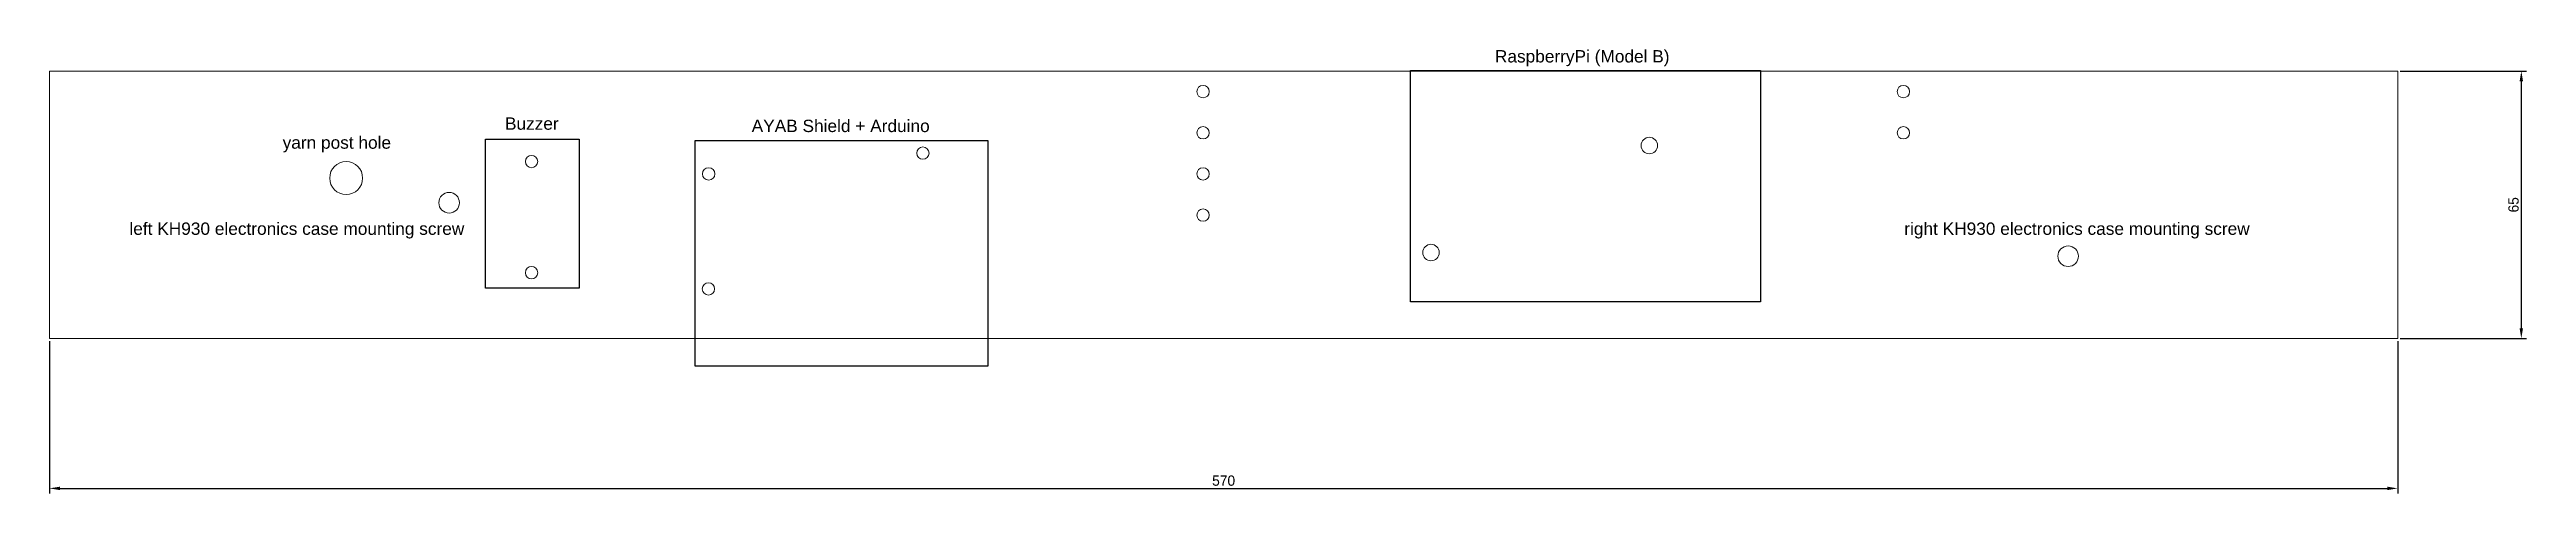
# Model space of a CAD drawing. Header units: millimetres. Extents: x 0 to 601, y -38 to 70.
import ezdxf
from ezdxf.enums import TextEntityAlignment as Align

# ---------------------------------------------------------------- set-up
doc = ezdxf.new("R2010")
doc.units = ezdxf.units.MM
doc.layers.get('0').update_dxf_attribs({"color": 178, "lineweight": 0, "true_color": 0x000000})
doc.layers.get('Defpoints').update_dxf_attribs({"true_color": 0xffffff})
doc.layers.add('description', color=178, linetype='Continuous', lineweight=25, true_color=0x000000)
doc.styles.add('QCADDimTextStyle', font='txt')
doc.styles.add('textstyle15', font='')
doc.styles.add('textstyle16', font='')
doc.styles.add('textstyle17', font='')
doc.styles.add('textstyle18', font='')
doc.styles.add('textstyle19', font='')
doc.styles.add('textstyle20', font='')
doc.styles.get('textstyle15').set_extended_font_data('Arial')
doc.styles.get('textstyle16').set_extended_font_data('Arial')
doc.styles.get('textstyle17').set_extended_font_data('Arial')
doc.styles.get('textstyle18').set_extended_font_data('Arial')
doc.styles.get('textstyle19').set_extended_font_data('Arial')
doc.styles.get('textstyle20').set_extended_font_data('Arial')
doc.dimstyles.new('QCADDimStyle', dxfattribs={"dimtxt": 2.5, "dimasz": 2.5, "dimexe": 1.25, "dimexo": 0.625, "dimtad": 1, "dimtoh": 1, "dimdec": 4, "dimzin": 0, "dimdsep": 46, "dimtxsty": 'QCADDimTextStyle', "dimcen": 0.09, "dimadec": 0, "dimazin": 0, "dimtfac": 1, "dimtdec": 4, "dimtofl": 0, "dimtmove": 0, "dimatfit": 3, "dimfxl": 1, "dimtolj": 1, "dimtzin": 0, "dimarcsym": 0})

# ---------------------------------------------------------------- blocks, each defined once
blk = doc.blocks.new('*D4')
at = {"layer": 'Defpoints', "color": 0}
for p in [(570, 65), (570, 0), (600, 0)]:
    blk.add_point(p, dxfattribs=at)
at = {"layer": 'description', "color": 0, "lineweight": -2}
for p, q in [((570.62, 65), (601.25, 65)), ((600, 62.5), (600, 2.5)), ((570.62, 0), (601.25, 0))]:
    blk.add_line(p, q, dxfattribs=at)
at = {"layer": 'description', "color": 0}
for points in [[(600.42, 62.5), (599.58, 62.5), (600, 65)], [(599.58, 2.5), (600.42, 2.5), (600, 0)]]:
    blk.add_solid(points, dxfattribs=at)
at = {"layer": 'description', "color": 0, "insert": (598.12, 32.5), "char_height": 2.5, "attachment_point": 5, "rotation": 90, "style": 'QCADDimTextStyle'}
blk.add_mtext('\\A1;65', dxfattribs=at)
blk = doc.blocks.new('*D5')
at = {"layer": 'Defpoints', "color": 0}
for p in [(0, 0), (570, 0), (570, -36.42)]:
    blk.add_point(p, dxfattribs=at)
at = {"layer": 'description', "color": 0, "lineweight": -2}
for p, q in [((0, -0.62), (0, -37.67)), ((570, -0.62), (570, -37.67)), ((2.5, -36.42), (567.5, -36.42))]:
    blk.add_line(p, q, dxfattribs=at)
at = {"layer": 'description', "color": 0}
for points in [[(2.5, -36.01), (2.5, -36.84), (0, -36.42)], [(567.5, -36.84), (567.5, -36.01), (570, -36.42)]]:
    blk.add_solid(points, dxfattribs=at)
at = {"layer": 'description', "color": 0, "insert": (285, -34.55), "char_height": 2.5, "attachment_point": 5, "style": 'QCADDimTextStyle'}
blk.add_mtext('\\A1;570', dxfattribs=at)

msp = doc.modelspace()

# ---------------------------------------------------------------- linework, layer by layer
for p, q in [((0, 0), (0, 65)), ((0, 65), (0, 65)), ((0, 65), (570, 65)), ((570, 65), (570, 65)), ((570, 65), (570, 65)), ((570, 65), (570, 0)), ((0, 0), (570, 0))]:
    msp.add_line(p, q)
for centre, radius in [((280, 60), 1.5), ((450, 60), 1.5), ((280, 50), 1.5), ((388.32837, 46.9013), 2), ((450, 50), 1.5), ((72, 39), 4), ((117, 43), 1.5), ((212.00554, 45.06543), 1.5), ((160, 40), 1.5), ((280, 40), 1.5), ((97, 33), 2.5), ((280, 30), 1.5), ((335.32837, 20.9013), 2), ((490, 20), 2.5), ((117, 16), 1.5), ((159.93554, 12.04543), 1.5)]:
    msp.add_circle(centre, radius)
at = {"layer": 'description'}
for p, q in [((330.32837, 65.1013), (415.32837, 65.1013)), ((330.32837, 8.9013), (330.32837, 65.1013)), ((415.32837, 65.1013), (415.32837, 8.9013)), ((105.79912, 48.48564), (128.53431, 48.48564)), ((105.79912, 12.22207), (105.79912, 48.48564)), ((128.53431, 48.48564), (128.53431, 12.22207)), ((156.71842, 48.10985), (227.74239, 48.10985)), ((156.71842, -6.75523), (156.71842, 48.10985)), ((227.74239, 48.10985), (227.74239, -6.75523)), ((128.53431, 12.22207), (105.79912, 12.22207)), ((415.32837, 8.9013), (330.32837, 8.9013)), ((227.74239, -6.75523), (156.71842, -6.75523))]:
    msp.add_line(p, q, dxfattribs=at)

# ---------------------------------------------------------------- texts
for s, style, p in [('RaspberryPi (Model B)', 'textstyle17', (372.04507, 67.08715)), ('yarn post hole', 'textstyle20', (69.74059, 46.12589)), ('Buzzer', 'textstyle15', (117.07276, 50.74037)), ('AYAB Shield + Arduino', 'textstyle16', (192.04251, 50.17668)), ('left KH930 electronics case mounting screw', 'textstyle19', (60.03676, 25.19605)), ('right KH930 electronics case mounting screw', 'textstyle18', (492.14283, 25.19605))]:
    msp.add_text(s, height=3, dxfattribs=dict(at, style=style)).set_placement(p, align=Align.CENTER)

# ---------------------------------------------------------------- dimensions: what is measured, and where the dimension line sits
dim = msp.add_linear_dim(base=(600, 0), p1=(570, 65), p2=(570, 0), angle=90, dimstyle='QCADDimStyle', override={"dimtxt": 2.5, "dimasz": 2.5, "dimexe": 1.25, "dimexo": 0.625, "dimgap": 0.625, "dimzin": 8, "dimclrd": 0, "dimclre": 0, "dimclrt": 0, "dimazin": 2, "dimtmove": 2}, dxfattribs=at)
dim.commit()
dim.dimension.update_dxf_attribs({"geometry": '*D4', "text_midpoint": (598.125, 32.5)})
dim = msp.add_linear_dim(base=(570, -36.42259), p1=(0, 0), p2=(570, 0), dimstyle='QCADDimStyle', override={"dimtxt": 2.5, "dimasz": 2.5, "dimexe": 1.25, "dimexo": 0.625, "dimgap": 0.625, "dimzin": 8, "dimclrd": 0, "dimclre": 0, "dimclrt": 0, "dimazin": 2, "dimtmove": 2}, dxfattribs=at)
dim.commit()
dim.dimension.update_dxf_attribs({"geometry": '*D5', "text_midpoint": (285, -34.54759)})

doc.saveas('drawing.dxf')
